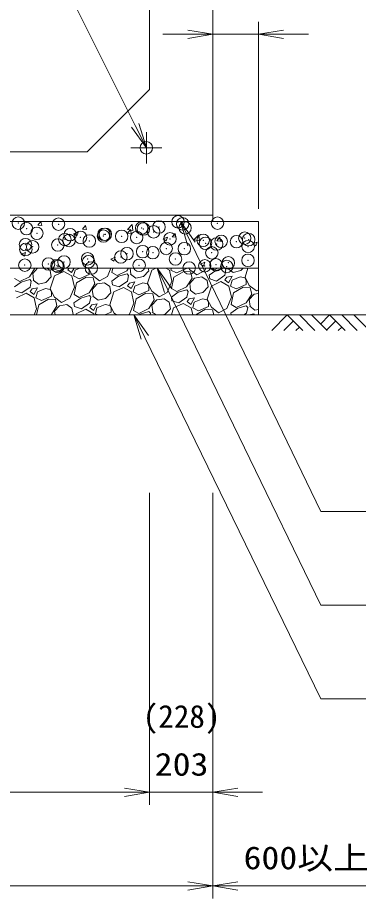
# Model space of a CAD drawing. Units: millimetres at full size. Extents: x 0 to 33600, y 55520 to 79280.
# Drawn here: x 23777 to 24871, y 60384 to 63207 of the extents above; entities that cross this region are included whole.
import ezdxf
from ezdxf.enums import TextEntityAlignment as Align

# ---------------------------------------------------------------- set-up
doc = ezdxf.new("R2010")
doc.units = ezdxf.units.MM
doc.header["$LTSCALE"] = 80.0044
doc.header["$PDMODE"] = 32
doc.header["$PDSIZE"] = 40
doc.linetypes.add('CHAIN', pattern=[18.5, 12, -1.5, 3.5, -1.5])
for name, color, linetype, lineweight in [('0_2', 4, 'Continuous', 13), ('寸法', 6, 'Continuous', 13), ('ﾊｯﾁﾝｸﾞ', 4, 'Continuous', 9)]:
    doc.layers.add(name, color=color, linetype=linetype, lineweight=lineweight)
doc.styles.add('ＭＳ ゴシック', font='')
doc.styles.get('ＭＳ ゴシック').set_extended_font_data('MS Gothic')

# ---------------------------------------------------------------- blocks, each defined once
blk = doc.blocks.new('open_arrow')
at = {"color": 0, "linetype": 'Continuous', "lineweight": -2}
blk.add_lwpolyline([(7.5, 1.25), (0, 0), (7.5, -1.25)], dxfattribs=at)

msp = doc.modelspace()

# ---------------------------------------------------------------- linework, layer by layer
at = {"layer": '0_2', "color": 2, "linetype": 'CHAIN'}
for p, q in [((24190, 62740), (24190, 62840)), ((24240, 62790), (24140, 62790))]:
    msp.add_line(p, q, dxfattribs=at)
at = {"layer": '0_2', "color": 3}
for points in [[(20797, 62574), (24403, 62574), (24403, 65030), (20797, 65030)], [(21200, 62777), (24000, 62777), (24200, 62977), (24200, 64627), (24000, 64827), (21200, 64827), (21000, 64627), (21000, 62977)]]:
    msp.add_lwpolyline(points, close=True, dxfattribs=at)
at = {"layer": '0_2'}
msp.add_lwpolyline([(24550, 62254), (25003, 62254), (25003, 64254)], dxfattribs=at)
at = {"layer": '0_2', "color": 7}
for points in [[(24403, 62574), (22250, 62574), (22250, 62554), (24403, 62554)], [(20650, 62554), (20650, 62404), (20900, 62404), (20900, 61821), (22400, 61821), (22400, 62404), (24550, 62404), (24550, 62554), (22250, 62554), (22250, 61971), (21050, 61971), (21050, 62554)], [(22400, 62404), (24550, 62404), (24550, 62254), (22400, 62254)]]:
    msp.add_lwpolyline(points, close=True, dxfattribs=at)
at = {"layer": '0_2', "color": 3}
msp.add_circle((24190, 62790), 20, dxfattribs=at)
at = {"layer": '寸法'}
for p, q in [((24403, 62614), (24403, 63194)), ((24550, 62594), (24550, 63194)), ((24243, 63154), (24710, 63154)), ((24200, 61684), (24200, 60684)), ((24200, 61684), (24200, 60684)), ((24403, 61684), (24403, 60384)), ((24403, 61684), (24403, 60684)), ((24403, 61684), (24403, 60384)), ((21000, 60724), (24200, 60724)), ((24040, 60724), (24563, 60724)), ((20797, 60424), (24403, 60424)), ((24403, 60424), (25003, 60424))]:
    msp.add_line(p, q, dxfattribs=at)
for points in [[(24190, 62790), (24154.22, 62861.55), (23895, 63380), (23121.67, 63380)], [(24300, 62554), (24334.84, 62481.99), (24750, 61624), (25443.33, 61624)], [(24225, 62404), (24259.98, 62332.05), (24750, 61324), (25783.33, 61324)], [(24150, 62254), (24185.07, 62182.1), (24750, 61024), (25203.33, 61024)]]:
    msp.add_lwpolyline(points, dxfattribs=at)
at = {"layer": 'ﾊｯﾁﾝｸﾞ'}
for p, q in [((23841.97, 62541.86), (23851.62, 62553.36)), ((23841.97, 62541.86), (23853.93, 62540.82)), ((23853.93, 62540.82), (23851.61, 62553.35)), ((23985.43, 62529.31), (23995.07, 62540.8)), ((23997.38, 62528.27), (23995.07, 62540.8)), ((24129.11, 62527.93), (24144.69, 62544.17)), ((24146.87, 62525.15), (24144.67, 62544.14)), ((23956.52, 62513.94), (23970.52, 62519.32)), ((23956.52, 62513.94), (23966.47, 62507.23)), ((23966.47, 62507.23), (23970.52, 62519.32)), ((23985.43, 62529.31), (23997.38, 62528.27)), ((24128.88, 62516.76), (24138.52, 62528.25)), ((24128.88, 62516.76), (24140.83, 62515.72)), ((24129.09, 62527.9), (24146.88, 62525.15)), ((24140.83, 62515.72), (24138.52, 62528.25)), ((24272.33, 62504.21), (24281.97, 62515.7)), ((24284.28, 62503.17), (24281.97, 62515.7)), ((24342.56, 62494.83), (24358.14, 62511.06)), ((24360.32, 62492.04), (24358.11, 62511.04)), ((24243.95, 62497.93), (24257.95, 62503.3)), ((24243.95, 62497.93), (24253.89, 62491.22)), ((24253.89, 62491.22), (24257.95, 62503.3)), ((24272.33, 62504.21), (24284.28, 62503.17)), ((24342.54, 62494.8), (24360.32, 62492.04)), ((24415.78, 62491.66), (24425.42, 62503.15)), ((24415.78, 62491.66), (24427.74, 62490.62)), ((24427.74, 62490.62), (24425.42, 62503.15)), ((24531.37, 62481.91), (24545.38, 62487.28)), ((24531.37, 62481.91), (24541.32, 62475.2)), ((24541.32, 62475.2), (24545.38, 62487.28)), ((23788.48, 62449.44), (23802.48, 62454.81)), ((23788.48, 62449.44), (23798.42, 62442.73)), ((23798.42, 62442.73), (23802.48, 62454.81)), ((24075.9, 62433.42), (24089.91, 62438.8)), ((24075.9, 62433.42), (24085.85, 62426.71)), ((24085.85, 62426.71), (24089.91, 62438.8)), ((24363.33, 62417.4), (24377.33, 62422.78)), ((24373.28, 62410.69), (24377.33, 62422.78)), ((23832.45, 62404), (23815.21, 62376.79)), ((23825.23, 62387.43), (23840.5, 62404)), ((23871.27, 62404), (23881.11, 62397.05)), ((23884.84, 62376.58), (23881.11, 62397.05)), ((23889.59, 62401.95), (23889.25, 62404)), ((23911.33, 62395.1), (23889.59, 62401.95)), ((23925.23, 62393.43), (23894.73, 62379.05)), ((23924.05, 62404), (23911.33, 62395.1)), ((23951.17, 62379.3), (23925.23, 62393.43)), ((23941.63, 62404), (23938.05, 62399.21)), ((23938.05, 62399.21), (23949.9, 62389.89)), ((23949.9, 62389.89), (23957.74, 62404)), ((23961.33, 62398.1), (23956.2, 62378.98)), ((23976.32, 62404), (23961.33, 62398.1)), ((24006.48, 62398.3), (24003.19, 62404)), ((24004.59, 62404), (24016.28, 62381.33)), ((24006.71, 62383.89), (24006.48, 62398.3)), ((24065.44, 62377.38), (24076.36, 62404)), ((24079.1, 62390.12), (24082.05, 62404)), ((24127.7, 62395.54), (24095.99, 62380.47)), ((24133.05, 62404), (24127.7, 62395.54)), ((24140.25, 62385.01), (24137.98, 62404)), ((24180.22, 62377.37), (24197.33, 62395.33)), ((24207.22, 62397.81), (24194.03, 62356.25)), ((24197.33, 62395.33), (24195.75, 62404)), ((24220.35, 62404), (24207.22, 62397.81)), ((24263.65, 62398.06), (24252.75, 62404)), ((24271.45, 62362.15), (24263.65, 62398.06)), ((24270.37, 62404), (24268.69, 62397.74)), ((24268.69, 62397.74), (24286.79, 62388.79)), ((24278.17, 62375.72), (24309.69, 62393.92)), ((24286.79, 62388.79), (24319.2, 62402.65)), ((24309.69, 62393.92), (24331.75, 62392.11)), ((24319.2, 62402.65), (24319.18, 62404)), ((24326.75, 62404), (24328.76, 62400.09)), ((24328.76, 62400.09), (24351.76, 62382.65)), ((24351.76, 62382.65), (24377.92, 62396.14)), ((24363.33, 62417.4), (24373.28, 62410.69)), ((24377.92, 62396.14), (24381.15, 62404)), ((24413, 62396.99), (24391.36, 62381.26)), ((24408.47, 62399.23), (24400.12, 62404)), ((24418.52, 62404), (24408.47, 62399.23)), ((24437.51, 62404), (24413, 62396.99)), ((24445.46, 62399.56), (24441.55, 62381.14)), ((24445.46, 62399.56), (24441.56, 62404)), ((24451.52, 62403.06), (24468.6, 62390.29)), ((24452.73, 62403.76), (24452.71, 62404)), ((24468.6, 62390.29), (24492.71, 62396.13)), ((24492.71, 62396.13), (24500.21, 62404)), ((24515.72, 62404), (24506.52, 62375)), ((23783.5, 62361.71), (23766.61, 62371.36)), ((23815.21, 62376.79), (23783.5, 62361.71)), ((23815.77, 62367.41), (23788.02, 62359.48)), ((23820.48, 62362.05), (23815.77, 62367.41)), ((23827.76, 62366.25), (23825.23, 62387.43)), ((23826.55, 62365.55), (23843.62, 62352.78)), ((23867.73, 62358.61), (23884.84, 62376.58)), ((23894.73, 62379.05), (23881.55, 62337.49)), ((23958.97, 62343.39), (23951.17, 62379.3)), ((23956.2, 62378.98), (23974.3, 62370.03)), ((23965.68, 62356.97), (23997.2, 62375.17)), ((23974.3, 62370.03), (24006.71, 62383.89)), ((23997.2, 62375.17), (24019.26, 62373.36)), ((24016.28, 62381.33), (24039.28, 62363.89)), ((24019.26, 62373.36), (24024.21, 62353.58)), ((24039.28, 62363.89), (24065.44, 62377.38)), ((24100.51, 62378.23), (24078.87, 62362.51)), ((24095.99, 62380.47), (24079.1, 62390.12)), ((24128.26, 62386.17), (24100.51, 62378.23)), ((24132.97, 62380.81), (24128.26, 62386.17)), ((24132.97, 62380.81), (24129.06, 62362.38)), ((24139.03, 62384.31), (24156.11, 62371.53)), ((24156.11, 62371.53), (24180.22, 62377.37)), ((24270.34, 62338.87), (24278.17, 62375.72)), ((24336.7, 62372.34), (24318.94, 62344.3)), ((24328.96, 62354.94), (24344.86, 62372.2)), ((24331.75, 62392.11), (24336.7, 62372.34)), ((24344.86, 62372.2), (24368.46, 62376.13)), ((24368.46, 62376.13), (24384.84, 62364.56)), ((24388.58, 62344.09), (24384.84, 62364.56)), ((24393.32, 62369.46), (24391.36, 62381.26)), ((24415.06, 62362.61), (24393.32, 62369.46)), ((24441.55, 62381.14), (24415.06, 62362.61)), ((24448.17, 62375.27), (24441.79, 62366.73)), ((24441.79, 62366.73), (24453.63, 62357.4)), ((24465.52, 62378.82), (24448.17, 62375.27)), ((24453.63, 62357.4), (24465.52, 62378.82)), ((24465.06, 62365.62), (24459.93, 62346.49)), ((24491.41, 62375.98), (24465.06, 62365.62)), ((24506.01, 62373.09), (24491.41, 62375.98)), ((24510.21, 62365.82), (24506.01, 62373.09)), ((24506.52, 62375), (24520.01, 62348.84)), ((24510.45, 62351.4), (24510.21, 62365.82)), ((23788.02, 62359.48), (23766.39, 62343.75)), ((23816.57, 62343.63), (23790.09, 62325.1)), ((23820.48, 62362.05), (23816.57, 62343.63)), ((23823.2, 62337.75), (23816.81, 62329.21)), ((23840.55, 62341.3), (23823.2, 62337.75)), ((23828.66, 62319.89), (23840.55, 62341.3)), ((23866.43, 62338.47), (23840.08, 62328.1)), ((23843.62, 62352.78), (23867.73, 62358.61)), ((23881.03, 62335.58), (23866.43, 62338.47)), ((23881.55, 62337.49), (23895.03, 62311.33)), ((23944.19, 62307.38), (23958.97, 62343.39)), ((23957.86, 62320.12), (23965.68, 62356.97)), ((24024.21, 62353.58), (24006.45, 62325.54)), ((24016.48, 62336.18), (24032.38, 62353.44)), ((24019, 62315.01), (24016.48, 62336.18)), ((24032.38, 62353.44), (24055.98, 62357.37)), ((24055.98, 62357.37), (24072.35, 62345.81)), ((24076.09, 62325.33), (24072.35, 62345.81)), ((24080.84, 62350.71), (24078.87, 62362.51)), ((24102.57, 62343.86), (24080.84, 62350.71)), ((24116.47, 62342.18), (24085.98, 62327.81)), ((24129.06, 62362.38), (24102.57, 62343.86)), ((24142.41, 62328.06), (24116.47, 62342.18)), ((24135.68, 62356.51), (24129.3, 62347.97)), ((24129.3, 62347.97), (24141.15, 62338.65)), ((24153.03, 62360.06), (24135.68, 62356.51)), ((24141.15, 62338.65), (24153.03, 62360.06)), ((24152.57, 62346.86), (24147.45, 62327.74)), ((24178.92, 62357.22), (24152.57, 62346.86)), ((24193.52, 62354.34), (24178.92, 62357.22)), ((24197.72, 62347.06), (24193.52, 62354.34)), ((24194.03, 62356.25), (24207.52, 62330.09)), ((24197.96, 62332.65), (24197.72, 62347.06)), ((24256.68, 62326.14), (24271.45, 62362.15)), ((24287.23, 62329.23), (24270.34, 62338.87)), ((24318.94, 62344.3), (24287.23, 62329.23)), ((24331.49, 62333.76), (24328.96, 62354.94)), ((24371.46, 62326.13), (24388.58, 62344.09)), ((24398.46, 62346.57), (24385.28, 62305)), ((24428.96, 62360.94), (24398.46, 62346.57)), ((24454.9, 62346.82), (24428.96, 62360.94)), ((24462.7, 62310.91), (24454.9, 62346.82)), ((24459.93, 62346.49), (24478.03, 62337.54)), ((24469.41, 62324.48), (24500.93, 62342.68)), ((24478.03, 62337.54), (24510.45, 62351.4)), ((24500.93, 62342.68), (24522.99, 62340.87)), ((24520.01, 62348.84), (24543.01, 62331.41)), ((24522.99, 62340.87), (24527.95, 62321.09)), ((23790.09, 62325.1), (23768.35, 62331.95)), ((23803.99, 62323.43), (23773.49, 62309.05)), ((23829.92, 62309.3), (23803.99, 62323.43)), ((23816.81, 62329.21), (23828.66, 62319.89)), ((23837.72, 62273.39), (23829.92, 62309.3)), ((23840.08, 62328.1), (23834.96, 62308.98)), ((23834.96, 62308.98), (23853.06, 62300.03)), ((23853.06, 62300.03), (23885.47, 62313.89)), ((23885.23, 62328.3), (23881.03, 62335.58)), ((23885.47, 62313.89), (23885.23, 62328.3)), ((23895.03, 62311.33), (23918.03, 62293.89)), ((23979.27, 62308.23), (23957.63, 62292.51)), ((23974.74, 62310.47), (23957.86, 62320.12)), ((24006.45, 62325.54), (23974.74, 62310.47)), ((24007.02, 62316.17), (23979.27, 62308.23)), ((24011.73, 62310.81), (24007.02, 62316.17)), ((24011.73, 62310.81), (24007.82, 62292.38)), ((24017.79, 62314.31), (24034.87, 62301.53)), ((24058.98, 62307.37), (24076.09, 62325.33)), ((24085.97, 62327.81), (24072.79, 62286.25)), ((24150.21, 62292.15), (24142.41, 62328.06)), ((24147.45, 62327.74), (24165.55, 62318.79)), ((24156.92, 62305.72), (24188.45, 62323.92)), ((24165.55, 62318.79), (24197.96, 62332.65)), ((24188.45, 62323.92), (24210.51, 62322.11)), ((24207.52, 62330.09), (24230.52, 62312.65)), ((24210.51, 62322.11), (24215.46, 62302.34)), ((24230.52, 62312.65), (24256.68, 62326.14)), ((24291.75, 62326.99), (24270.12, 62311.26)), ((24272.08, 62299.46), (24270.12, 62311.26)), ((24319.5, 62334.93), (24291.75, 62326.99)), ((24320.3, 62311.14), (24293.82, 62292.61)), ((24324.22, 62329.56), (24319.5, 62334.93)), ((24324.22, 62329.56), (24320.3, 62311.14)), ((24344.28, 62308.82), (24326.93, 62305.27)), ((24330.28, 62333.06), (24347.35, 62320.29)), ((24332.39, 62287.4), (24344.28, 62308.82)), ((24347.35, 62320.29), (24371.46, 62326.13)), ((24447.92, 62274.89), (24462.7, 62310.91)), ((24461.59, 62287.63), (24469.41, 62324.48)), ((24527.95, 62321.09), (24510.18, 62293.06)), ((24520.21, 62303.69), (24536.11, 62320.96)), ((24536.11, 62320.96), (24550, 62323.27)), ((24543.01, 62331.41), (24550, 62335.01)), ((23837.44, 62254), (23844.44, 62286.97)), ((23844.44, 62286.97), (23875.96, 62305.17)), ((23875.96, 62305.17), (23898.02, 62303.36)), ((23902.97, 62283.58), (23885.21, 62255.54)), ((23895.23, 62266.18), (23911.13, 62283.44)), ((23898.02, 62303.36), (23902.97, 62283.58)), ((23911.13, 62283.44), (23934.73, 62287.37)), ((23918.03, 62293.89), (23944.19, 62307.38)), ((23934.73, 62287.37), (23951.11, 62275.81)), ((23959.59, 62280.71), (23957.63, 62292.51)), ((23981.33, 62273.86), (23959.59, 62280.71)), ((24007.82, 62292.38), (23981.33, 62273.86)), ((24014.44, 62286.51), (24008.05, 62277.97)), ((24031.79, 62290.06), (24014.44, 62286.51)), ((24019.9, 62268.65), (24031.79, 62290.06)), ((24057.68, 62287.22), (24031.33, 62276.86)), ((24034.87, 62301.53), (24058.98, 62307.37)), ((24072.28, 62284.34), (24057.68, 62287.22)), ((24076.48, 62277.06), (24072.28, 62284.34)), ((24072.79, 62286.25), (24086.28, 62260.09)), ((24135.44, 62256.14), (24150.21, 62292.15)), ((24149.1, 62268.87), (24156.92, 62305.72)), ((24215.46, 62302.34), (24197.7, 62274.3)), ((24207.72, 62284.94), (24223.62, 62302.2)), ((24210.25, 62263.76), (24207.72, 62284.94)), ((24223.62, 62302.2), (24247.22, 62306.13)), ((24247.22, 62306.13), (24263.59, 62294.56)), ((24267.33, 62274.09), (24263.59, 62294.56)), ((24293.82, 62292.61), (24272.08, 62299.46)), ((24307.72, 62290.94), (24277.22, 62276.57)), ((24333.65, 62276.82), (24307.72, 62290.94)), ((24326.93, 62305.27), (24320.54, 62296.73)), ((24320.54, 62296.73), (24332.39, 62287.4)), ((24343.82, 62295.62), (24338.69, 62276.49)), ((24370.16, 62305.98), (24343.82, 62295.62)), ((24356.79, 62267.54), (24389.2, 62281.4)), ((24384.76, 62303.09), (24370.16, 62305.98)), ((24388.96, 62295.82), (24384.76, 62303.09)), ((24385.28, 62305), (24398.76, 62278.84)), ((24389.2, 62281.4), (24388.96, 62295.82)), ((24478.47, 62277.98), (24461.59, 62287.63)), ((24510.18, 62293.06), (24478.47, 62277.98)), ((24510.75, 62283.68), (24483, 62275.74)), ((24515.46, 62278.32), (24510.75, 62283.68)), ((24522.73, 62282.52), (24520.21, 62303.69)), ((24521.52, 62281.82), (24538.6, 62269.05)), ((23829.77, 62254), (23837.72, 62273.39)), ((23885.21, 62255.54), (23881.96, 62254)), ((23896.69, 62254), (23895.23, 62266.18)), ((23954.84, 62255.33), (23951.11, 62275.81)), ((23953.57, 62254), (23954.84, 62255.33)), ((23964.73, 62257.81), (23963.52, 62254)), ((23995.23, 62272.18), (23964.73, 62257.81)), ((24021.17, 62258.06), (23995.23, 62272.18)), ((24008.05, 62277.97), (24019.9, 62268.65)), ((24022.05, 62254), (24021.17, 62258.06)), ((24031.33, 62276.86), (24026.2, 62257.74)), ((24026.2, 62257.74), (24033.76, 62254)), ((24056.49, 62254), (24076.71, 62262.65)), ((24076.71, 62262.65), (24076.48, 62277.06)), ((24086.28, 62260.09), (24094.3, 62254)), ((24131.29, 62254), (24135.44, 62256.14)), ((24165.99, 62259.23), (24149.1, 62268.87)), ((24197.7, 62274.3), (24165.99, 62259.23)), ((24170.51, 62256.99), (24166.4, 62254)), ((24198.26, 62264.93), (24170.51, 62256.99)), ((24202.97, 62259.56), (24198.26, 62264.93)), ((24202.97, 62259.56), (24201.79, 62254)), ((24209.03, 62263.06), (24221.15, 62254)), ((24241.43, 62254), (24250.22, 62256.13)), ((24250.22, 62256.13), (24267.33, 62274.09)), ((24277.22, 62276.57), (24270.06, 62254)), ((24338.61, 62254), (24333.65, 62276.82)), ((24338.69, 62276.49), (24356.79, 62267.54)), ((24348.06, 62254), (24348.17, 62254.48)), ((24348.17, 62254.48), (24379.69, 62272.68)), ((24379.69, 62272.68), (24401.75, 62270.87)), ((24398.76, 62278.84), (24421.76, 62261.41)), ((24401.75, 62270.87), (24405.97, 62254)), ((24421.76, 62261.41), (24447.92, 62274.89)), ((24433.16, 62254), (24438.46, 62254.88)), ((24438.46, 62254.88), (24439.71, 62254)), ((24483, 62275.74), (24461.36, 62260.02)), ((24462.36, 62254), (24461.36, 62260.02)), ((24511.55, 62259.9), (24503.12, 62254)), ((24515.46, 62278.32), (24511.55, 62259.9)), ((24518.17, 62254.02), (24518.16, 62254)), ((24535.52, 62257.57), (24518.17, 62254.02)), ((24533.54, 62254), (24535.52, 62257.57)), ((24538.6, 62269.05), (24550, 62271.81)), ((24592.12, 62204), (24642.12, 62254)), ((24642.12, 62254), (24692.12, 62204)), ((24681.01, 62254), (24731.01, 62204)), ((24719.9, 62254), (24769.9, 62204)), ((24748.95, 62224.95), (24778, 62254)), ((24778, 62254), (24828, 62204)), ((24816.89, 62254), (24866.89, 62204)), ((24855.78, 62254), (24905.78, 62204)), ((24631.01, 62204), (24661.56, 62234.55)), ((24768.39, 62205.5), (24797.44, 62234.55)), ((24669.9, 62204), (24681.01, 62215.11)), ((24805.78, 62204), (24816.89, 62215.11))]:
    msp.add_line(p, q, dxfattribs=at)
for p in [(23778.83, 62548.47), (23908.05, 62545.01), (24291.62, 62552.58), (24306.21, 62545.95), (24418.1, 62548.11), (23805.36, 62530.92), (23838.59, 62515.93), (24174.99, 62532.56), (24180.39, 62529.38), (24213.2, 62520.31), (24230.46, 62535.98), (24314.22, 62533.11), (23928.27, 62496.19), (23941.71, 62492.52), (23945.36, 62511.42), (23978.34, 62502.78), (24006.64, 62491.23), (24052.12, 62506.91), (24054.08, 62512.75), (24058.35, 62512.54), (24110.52, 62506.23), (24158.89, 62502.4), (24265.65, 62497.89), (24372.42, 62493.38), (24429.97, 62490.29), (24479.18, 62488.87), (24505.72, 62500.26), (24518.36, 62495.61), (23801.96, 62479.56), (23802.93, 62464.35), (23825.07, 62472.5), (23905.62, 62478.43), (24177.85, 62457.09), (24253.59, 62467.06), (24311.79, 62466.53), (24379.9, 62483.69), (24415.67, 62481.53), (24516.64, 62473.29), (24001.47, 62433.87), (24108.08, 62439.65), (24127.78, 62450.5), (24210.77, 62453.73), (24283.37, 62433.25), (24400, 62453.27), (24515.92, 62429.03), (23799.65, 62413.73), (23875.66, 62417.31), (23903.18, 62411.85), (23906.41, 62409.22), (23925.72, 62423.9), (24004.21, 62424.65), (24013.18, 62404.71), (24166.73, 62413.23), (24327.29, 62404.81), (24377.36, 62411.4), (24413.24, 62414.95), (24447.93, 62409.36), (24453.1, 62421.38)]:
    msp.add_point(p, dxfattribs=at)

# ---------------------------------------------------------------- block references
at = {"layer": '寸法', "xscale": 10.7, "yscale": 10.7}
for p, rotation in [((24403, 63154), 180), ((24190, 62790), 116.6), ((24300, 62554), 295.8), ((24225, 62404), 295.9), ((24150, 62254), 296), ((24200, 60724), 180), ((24200, 60724), 180), ((24403, 60424), 180)]:
    msp.add_blockref('open_arrow', p, dxfattribs=dict(at, rotation=rotation))
for p in [(24550, 63154), (24403, 60724), (24403, 60424)]:
    msp.add_blockref('open_arrow', p, dxfattribs=at)

# ---------------------------------------------------------------- texts
at = {"layer": '寸法', "color": 3, "style": 'ＭＳ ゴシック'}
msp.add_text('(228)', height=73.31, dxfattribs=at).set_placement((24303, 61004), align=Align.TOP_CENTER)
at = {"layer": '寸法', "style": 'ＭＳ ゴシック', "width": 1.15}
for s, p in [('203', (24303, 60814)), ('600以上', (24703, 60514))]:
    msp.add_text(s, height=73.31, dxfattribs=at).set_placement(p, align=Align.MIDDLE_CENTER)

doc.saveas('drawing.dxf')
